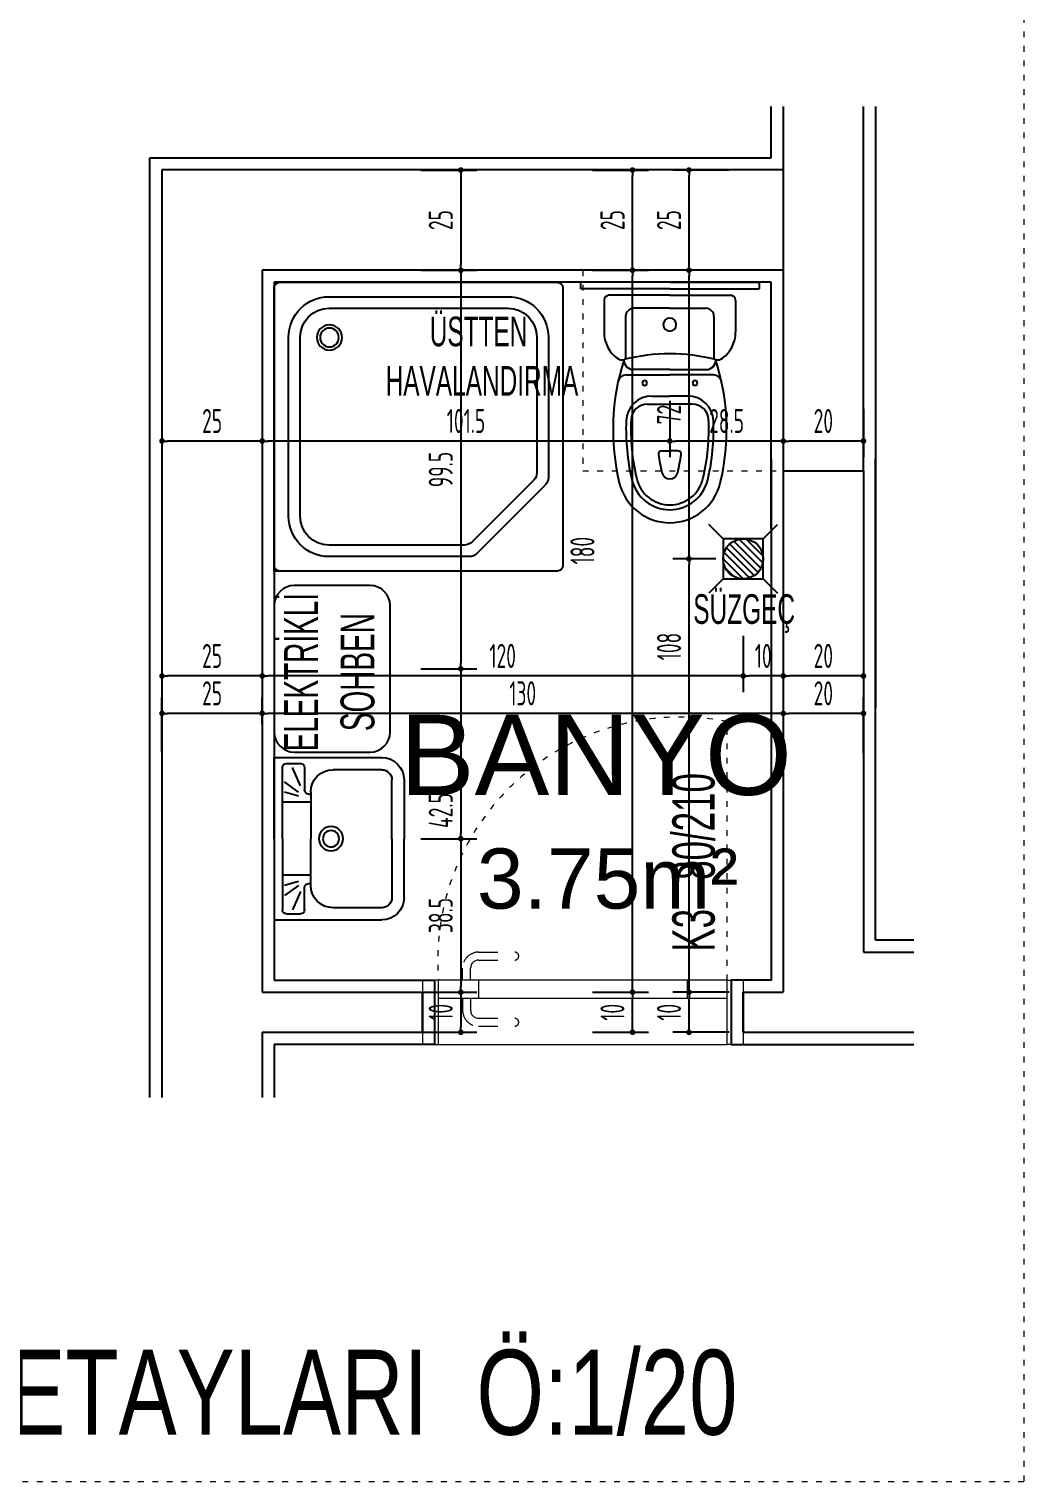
# Model space of a CAD drawing. Extents: x 41749 to 92598, y -24291 to 29432.
# Drawn here: x 89964 to 90584, y -23724 to -22819 of the extents above; entities that cross this region are included whole.
import ezdxf

# ---------------------------------------------------------------- set-up
doc = ezdxf.new("R2010")
doc.units = 0
doc.header["$MEASUREMENT"] = 0
doc.header["$PDMODE"] = 3
doc.linetypes.add('ACAD_ISO03W100', pattern=[30, 12, -18])
doc.layers.get('0').update_dxf_attribs({"linetype": 'CONTINUOUS'})
doc.layers.get('Defpoints').update_dxf_attribs({"linetype": 'CONTINUOUS'})
for name, color, linetype in [('DUVAR', 6, 'CONTINUOUS'), ('İÇ ÖLÇÜ', 95, 'CONTINUOUS'), ('KOLON', 5, 'CONTINUOUS'), ('MAHAL', 21, 'CONTINUOUS'), ('pafta ismi', 4, 'CONTINUOUS'), ('SıVA', 7, 'CONTINUOUS'), ('TEFRIS', 12, 'CONTINUOUS'), ('tefriş', 12, 'CONTINUOUS'), ('YAZI', 7, 'CONTINUOUS')]:
    doc.layers.add(name, color=color, linetype=linetype)
for name, color, linetype, lineweight in [('KAPI-ACILIM1', 13, 'ACAD_ISO03W100', 20), ('KAPI-ACILIM11', 13, 'ACAD_ISO03W100', 20), ('KAPI-GOR', 153, 'CONTINUOUS', 15), ('KAPI-KASA', 34, 'CONTINUOUS', 20)]:
    doc.layers.add(name, color=color, linetype=linetype, lineweight=lineweight)
doc.styles.add('2', font='swisscl.ttf', dxfattribs={"height": 13})
doc.styles.add('mahal', font='arial.ttf', dxfattribs={"height": 70})
doc.styles.add('OLCU', font='isocpeur.ttf', dxfattribs={"width": 0.59})
doc.dimstyles.new('OLCU3', dxfattribs={"dimscale": 0.5, "dimtxt": 30, "dimasz": 7, "dimexe": 20, "dimexo": 0, "dimgap": 10, "dimtad": 1, "dimdec": 4, "dimrnd": 0.5, "dimdsep": 46, "dimtxsty": 'OLCU', "dimblk1": 'DOT', "dimblk2": 'DOT', "dimsah": 1, "dimcen": 0.09, "dimclrt": 4, "dimadec": 0, "dimazin": 0, "dimtfac": 1, "dimtdec": 4, "dimtix": 1, "dimtmove": 2, "dimatfit": 3, "dimfxl": 0, "dimtolj": 1, "dimtzin": 0, "dimarcsym": 0})

# ---------------------------------------------------------------- blocks, each defined once
blk = doc.blocks.new('DOT')
at = {"color": 0, "linetype": 'ByBlock'}
blk.add_line((-0.5, 0), (-1, 0), dxfattribs=at)
at = {"color": 0, "linetype": 'ByBlock', "const_width": 0.5}
blk.add_lwpolyline([(-0.25, 0, 1), (0.25, 0, 1)], format="xyb", close=True, dxfattribs=at)
blk = doc.blocks.new('*D2689')
at = {"layer": 'Defpoints', "color": 0, "transparency": 16777216}
for p in [(90434.29, -23222.58), (90434.29, -23245.4), (90484.29, -23299.22)]:
    blk.add_point(p, dxfattribs=at)
at = {"layer": 'İÇ ÖLÇÜ', "color": 0, "lineweight": -2, "transparency": 16777216}
for p, q in [((90434.29, -23222.58), (90434.29, -23255.4)), ((90484.29, -23270.4), (90484.29, -23235.4)), ((90480.79, -23245.4), (90437.79, -23245.4))]:
    blk.add_line(p, q, dxfattribs=at)
at = {"layer": 'İÇ ÖLÇÜ', "color": 0, "lineweight": -2, "transparency": 16777216, "xscale": 3.5, "yscale": 3.5, "zscale": 3.5, "rotation": 180}
blk.add_blockref('DOT', (90434.29, -23245.4), dxfattribs=at)
at = {"layer": 'İÇ ÖLÇÜ', "color": 0, "lineweight": -2, "transparency": 16777216, "xscale": 3.5, "yscale": 3.5, "zscale": 3.5}
blk.add_blockref('DOT', (90484.29, -23245.4), dxfattribs=at)
at = {"layer": 'İÇ ÖLÇÜ', "color": 4, "transparency": 16777216, "insert": (90459.29, -23232.9), "char_height": 15, "attachment_point": 5, "style": 'OLCU'}
blk.add_mtext('\\A1;20', dxfattribs=at)
blk = doc.blocks.new('*D2690')
at = {"layer": 'Defpoints', "color": 0, "transparency": 16777216}
for p in [(90434.29, -23222.58), (90109.29, -23245.4), (90109.29, -23251.71)]:
    blk.add_point(p, dxfattribs=at)
at = {"layer": 'İÇ ÖLÇÜ', "color": 0, "lineweight": -2, "transparency": 16777216}
for p, q in [((90434.29, -23222.58), (90434.29, -23255.4)), ((90109.29, -23251.71), (90109.29, -23235.4)), ((90430.79, -23245.4), (90112.79, -23245.4))]:
    blk.add_line(p, q, dxfattribs=at)
at = {"layer": 'İÇ ÖLÇÜ', "color": 0, "lineweight": -2, "transparency": 16777216, "xscale": 3.5, "yscale": 3.5, "zscale": 3.5, "rotation": 180}
blk.add_blockref('DOT', (90109.29, -23245.4), dxfattribs=at)
at = {"layer": 'İÇ ÖLÇÜ', "color": 0, "lineweight": -2, "transparency": 16777216, "xscale": 3.5, "yscale": 3.5, "zscale": 3.5}
blk.add_blockref('DOT', (90434.29, -23245.4), dxfattribs=at)
at = {"layer": 'İÇ ÖLÇÜ', "color": 4, "transparency": 16777216, "insert": (90271.79, -23232.9), "char_height": 15, "attachment_point": 5, "style": 'OLCU'}
blk.add_mtext('\\A1;130', dxfattribs=at)
blk = doc.blocks.new('*D2691')
at = {"layer": 'Defpoints', "color": 0, "transparency": 16777216}
for p in [(90046.79, -23245.4), (90109.29, -23251.71), (90046.79, -23269.2)]:
    blk.add_point(p, dxfattribs=at)
at = {"layer": 'İÇ ÖLÇÜ', "color": 0, "lineweight": -2, "transparency": 16777216}
for p, q in [((90046.79, -23269.2), (90046.79, -23235.4)), ((90109.29, -23251.71), (90109.29, -23235.4)), ((90105.79, -23245.4), (90050.29, -23245.4))]:
    blk.add_line(p, q, dxfattribs=at)
at = {"layer": 'İÇ ÖLÇÜ', "color": 0, "lineweight": -2, "transparency": 16777216, "xscale": 3.5, "yscale": 3.5, "zscale": 3.5, "rotation": 180}
blk.add_blockref('DOT', (90046.79, -23245.4), dxfattribs=at)
at = {"layer": 'İÇ ÖLÇÜ', "color": 0, "lineweight": -2, "transparency": 16777216, "xscale": 3.5, "yscale": 3.5, "zscale": 3.5}
blk.add_blockref('DOT', (90109.29, -23245.4), dxfattribs=at)
at = {"layer": 'İÇ ÖLÇÜ', "color": 4, "transparency": 16777216, "insert": (90078.04, -23232.9), "char_height": 15, "attachment_point": 5, "style": 'OLCU'}
blk.add_mtext('\\A1;25', dxfattribs=at)
blk = doc.blocks.new('*D2692')
at = {"layer": 'Defpoints', "color": 0, "transparency": 16777216}
for p in [(90159.29, -23419.2), (90340.27, -23419.2), (90159.29, -23444.2)]:
    blk.add_point(p, dxfattribs=at)
at = {"layer": 'İÇ ÖLÇÜ', "color": 0, "lineweight": -2, "transparency": 16777216}
for p, q in [((90315.27, -23419.2), (90350.27, -23419.2)), ((90340.27, -23440.7), (90340.27, -23422.7)), ((90315.27, -23444.2), (90350.27, -23444.2))]:
    blk.add_line(p, q, dxfattribs=at)
at = {"layer": 'İÇ ÖLÇÜ', "color": 0, "lineweight": -2, "transparency": 16777216, "xscale": 3.5, "yscale": 3.5, "zscale": 3.5}
for p, rotation in [((90340.27, -23419.2), 90), ((90340.27, -23444.2), 270)]:
    blk.add_blockref('DOT', p, dxfattribs=dict(at, rotation=rotation))
at = {"layer": 'İÇ ÖLÇÜ', "color": 4, "transparency": 16777216, "insert": (90327.77, -23431.7), "char_height": 15, "attachment_point": 5, "rotation": 90, "style": 'OLCU'}
blk.add_mtext('\\A1;10', dxfattribs=at)
blk = doc.blocks.new('*D2693')
at = {"layer": 'Defpoints', "color": 0, "transparency": 16777216}
for p in [(90271.79, -22969.2), (90340.27, -22969.2), (90159.29, -23419.2)]:
    blk.add_point(p, dxfattribs=at)
at = {"layer": 'İÇ ÖLÇÜ', "color": 0, "lineweight": -2, "transparency": 16777216}
for p, q in [((90315.27, -22969.2), (90350.27, -22969.2)), ((90340.27, -23415.7), (90340.27, -22972.7)), ((90315.27, -23419.2), (90350.27, -23419.2))]:
    blk.add_line(p, q, dxfattribs=at)
at = {"layer": 'İÇ ÖLÇÜ', "color": 0, "lineweight": -2, "transparency": 16777216, "xscale": 3.5, "yscale": 3.5, "zscale": 3.5}
for p, rotation in [((90340.27, -22969.2), 90), ((90340.27, -23419.2), 270)]:
    blk.add_blockref('DOT', p, dxfattribs=dict(at, rotation=rotation))
at = {"layer": 'İÇ ÖLÇÜ', "color": 4, "transparency": 16777216, "insert": (90309.02, -23143.94), "char_height": 15, "attachment_point": 5, "rotation": 90, "style": 'OLCU'}
blk.add_mtext('\\A1;180', dxfattribs=at)
blk = doc.blocks.new('*D2694')
at = {"layer": 'Defpoints', "color": 0, "transparency": 16777216}
for p in [(90271.79, -22906.7), (90340.27, -22906.7), (90271.79, -22969.2)]:
    blk.add_point(p, dxfattribs=at)
at = {"layer": 'İÇ ÖLÇÜ', "color": 0, "lineweight": -2, "transparency": 16777216}
for p, q in [((90315.27, -22906.7), (90350.27, -22906.7)), ((90340.27, -22965.7), (90340.27, -22910.2)), ((90315.27, -22969.2), (90350.27, -22969.2))]:
    blk.add_line(p, q, dxfattribs=at)
at = {"layer": 'İÇ ÖLÇÜ', "color": 0, "lineweight": -2, "transparency": 16777216, "xscale": 3.5, "yscale": 3.5, "zscale": 3.5}
for p, rotation in [((90340.27, -22906.7), 90), ((90340.27, -22969.2), 270)]:
    blk.add_blockref('DOT', p, dxfattribs=dict(at, rotation=rotation))
at = {"layer": 'İÇ ÖLÇÜ', "color": 4, "transparency": 16777216, "insert": (90327.77, -22937.95), "char_height": 15, "attachment_point": 5, "rotation": 90, "style": 'OLCU'}
blk.add_mtext('\\A1;25', dxfattribs=at)
blk = doc.blocks.new('klz1')
at = {"layer": 'tefriş', "linetype": 'Continuous'}
for p, q in [((137402.96, 93241.87), (137375.4, 93241.87)), ((137375.4, 93241.87), (137375.4, 93239.87)), ((137402.96, 93241.87), (137430.52, 93241.87)), ((137430.52, 93241.87), (137430.52, 93239.87)), ((137402.96, 93239.87), (137375.4, 93239.87)), ((137382.71, 93236.37), (137382.71, 93226.52)), ((137402.96, 93237.87), (137384.21, 93237.87)), ((137402.96, 93239.87), (137430.52, 93239.87)), ((137402.96, 93237.87), (137421.71, 93237.87)), ((137423.21, 93236.37), (137423.21, 93226.52)), ((137389.36, 93231.37), (137389.36, 93218.21)), ((137402.96, 93233.87), (137391.86, 93233.87)), ((137402.96, 93233.87), (137414.06, 93233.87)), ((137416.56, 93231.37), (137416.56, 93218.21)), ((137402.96, 93214.99), (137391.79, 93214.99)), ((137402.96, 93214.99), (137414.13, 93214.99)), ((137389.5, 93213.37), (137402.96, 93213.37)), ((137416.41, 93213.37), (137402.96, 93213.37)), ((137397.51, 93206.87), (137402.96, 93206.87)), ((137408.41, 93206.87), (137402.96, 93206.87)), ((137396.03, 93204.37), (137402.96, 93204.37)), ((137409.89, 93204.37), (137402.96, 93204.37)), ((137400.47, 93190.01), (137402.96, 93190.01)), ((137405.45, 93190.01), (137402.96, 93190.01))]:
    blk.add_line(p, q, dxfattribs=at)
for centre, radius, start, end in [((137384.21, 93236.37), 1.5, 90, 180), ((137421.71, 93236.37), 1.5, 0, 90), ((137391.86, 93231.37), 2.5, 90, 180), ((137414.06, 93231.37), 2.5, 0, 90), ((137402.96, 93228.87), 2, 90, 270), ((137402.96, 93228.87), 2, 270, 90), ((137392.71, 93226.52), 10, 180, 233.367), ((137413.21, 93226.52), 10, 306.633, 0), ((137455.46, 93196.51), 70, 162.0548, 193.5362), ((137388.23, 93220.5), 2.5, 233.367, 284.5064), ((137391.79, 93217.99), 3, 178.6368, 270), ((137402.96, 93163.59), 56.29, 90, 104.5064), ((137402.96, 93163.59), 56.29, 75.4936, 90), ((137414.13, 93217.99), 3, 270, 1.3632), ((137350.46, 93196.51), 70, 346.4638, 17.9452), ((137417.68, 93220.5), 2.5, 255.4936, 306.633), ((137389.5, 93210.87), 2.5, 90, 167.7163), ((137395.21, 93210.87), 0.75, 0, 180), ((137395.21, 93210.87), 0.75, 180, 0), ((137410.71, 93210.87), 0.75, 0, 180), ((137410.71, 93210.87), 0.75, 180, 0), ((137416.41, 93210.87), 2.5, 12.2837, 90), ((137397.51, 93198.87), 8, 90, 177.6672), ((137408.41, 93198.87), 8, 2.3328, 90), ((137396.03, 93199.37), 5, 90, 177.2441), ((137409.89, 93199.37), 5, 2.7559, 90), ((137455.46, 93196.51), 66, 177.6672, 193.5362), ((137455.46, 93196.51), 64.5, 177.2441, 193.5362), ((137350.46, 93196.51), 64.5, 346.4638, 2.7559), ((137350.46, 93196.51), 66, 346.4638, 2.3328), ((137400.47, 93189.01), 1, 90, 187.7658), ((137455.46, 93196.51), 56.5, 187.7658, 193.5362), ((137350.46, 93196.51), 56.5, 346.4638, 352.2342), ((137405.45, 93189.01), 1, 352.2342, 90), ((137402.96, 93183.87), 2.5, 193.5362, 270), ((137402.96, 93183.87), 2.5, 270, 346.4638), ((137402.96, 93183.87), 16, 193.5362, 270), ((137402.96, 93183.87), 12, 193.5362, 270), ((137402.96, 93183.87), 10.5, 193.5362, 270), ((137402.96, 93183.87), 10.5, 270, 346.4638), ((137402.96, 93183.87), 12, 270, 346.4638), ((137402.96, 93183.87), 16, 270, 346.4638)]:
    blk.add_arc(centre, radius, start, end, dxfattribs=at)
blk = doc.blocks.new('d3')
at = {"layer": 'tefriş', "linetype": 'Continuous'}
for p, q in [((142185.37, 92449.76), (142106.87, 92449.76)), ((142106.87, 92449.76), (142106.87, 92371.26)), ((142160.92, 92445.76), (142122.07, 92445.76)), ((142186.87, 92371.26), (142186.87, 92448.26)), ((142159.59, 92442.56), (142122.07, 92442.56)), ((142161.71, 92441.68), (142178.79, 92424.61)), ((142163.04, 92444.88), (142181.99, 92425.93)), ((142110.87, 92434.56), (142110.87, 92384.96)), ((142114.07, 92434.56), (142114.07, 92384.96)), ((142179.67, 92384.96), (142179.67, 92422.48)), ((142182.87, 92384.96), (142182.87, 92423.81)), ((142122.07, 92376.96), (142171.67, 92376.96)), ((142122.07, 92373.76), (142171.67, 92373.76)), ((142108.37, 92369.76), (142185.37, 92369.76))]:
    blk.add_line(p, q, dxfattribs=at)
for radius in [3.5, 2.6]:
    blk.add_circle((142122.17, 92385.06), radius, dxfattribs=at)
for centre, radius, start, end in [((142108.37, 92448.26), 1.5, 90, 180), ((142185.37, 92448.26), 1.5, 0, 90), ((142122.07, 92434.56), 11.2, 90, 180), ((142160.92, 92442.76), 3, 45, 90), ((142122.07, 92434.56), 8, 90, 180), ((142159.59, 92439.56), 3, 45, 90), ((142179.87, 92423.81), 3, 0, 45), ((142176.67, 92422.48), 3, 0, 45), ((142122.07, 92384.96), 11.2, 180, 270), ((142122.07, 92384.96), 8, 180, 270), ((142171.67, 92384.96), 8, 270, 0), ((142171.67, 92384.96), 11.2, 270, 0), ((142108.37, 92371.26), 1.5, 180, 270), ((142185.37, 92371.26), 1.5, 270, 0)]:
    blk.add_arc(centre, radius, start, end, dxfattribs=at)
blk = doc.blocks.new('lav1')
at = {"layer": 'tefriş', "linetype": 'Continuous'}
for p, q in [((135822.88, 93902.3), (135822.88, 93869.18)), ((135847.88, 93902.3), (135822.88, 93902.3)), ((135847.88, 93902.3), (135872.88, 93902.3)), ((135872.88, 93902.3), (135872.88, 93869.18)), ((135824.76, 93898.55), (135824.76, 93894.18)), ((135847.88, 93899.8), (135826.01, 93899.8)), ((135833.51, 93894.8), (135830.38, 93899.18)), ((135834.76, 93894.8), (135833.51, 93899.18)), ((135836.63, 93891.05), (135836.63, 93899.8)), ((135847.88, 93899.8), (135869.76, 93899.8)), ((135859.13, 93891.05), (135859.13, 93899.8)), ((135861.01, 93894.8), (135862.26, 93899.18)), ((135862.26, 93894.8), (135865.38, 93899.18)), ((135871.01, 93898.55), (135871.01, 93894.18)), ((135831.63, 93894.18), (135826.01, 93896.68)), ((135864.13, 93894.18), (135869.76, 93896.68)), ((135826.01, 93892.93), (135832.88, 93892.93)), ((135833.51, 93891.05), (135847.88, 93891.05)), ((135834.13, 93891.68), (135834.13, 93891.05)), ((135862.26, 93891.05), (135847.88, 93891.05)), ((135861.63, 93891.68), (135861.63, 93891.05)), ((135869.76, 93892.93), (135862.88, 93892.93)), ((135826.63, 93869.18), (135826.63, 93884.18)), ((135869.13, 93869.18), (135869.13, 93884.18)), ((135847.88, 93866.05), (135829.76, 93866.05)), ((135829.76, 93862.3), (135847.88, 93862.3)), ((135847.88, 93866.05), (135866.01, 93866.05)), ((135866.01, 93862.3), (135847.88, 93862.3))]:
    blk.add_line(p, q, dxfattribs=at)
for radius in [3.75, 2.5]:
    blk.add_circle((135847.88, 93884.8), radius, dxfattribs=at)
for centre, radius, start, end in [((135826.01, 93898.55), 1.25, 90, 180), ((135869.76, 93898.55), 1.25, 0, 90), ((135826.01, 93894.18), 1.25, 180, 270), ((135869.76, 93894.18), 1.25, 270, 0), ((135833.51, 93884.18), 6.88, 90, 180), ((135832.88, 93891.68), 1.25, 0, 90), ((135862.88, 93891.68), 1.25, 90, 180), ((135862.26, 93884.18), 6.88, 0, 90), ((135829.76, 93869.18), 6.88, 180, 270), ((135829.76, 93869.18), 3.12, 180, 270), ((135866.01, 93869.18), 6.88, 270, 0), ((135866.01, 93869.18), 3.12, 270, 0)]:
    blk.add_arc(centre, radius, start, end, dxfattribs=at)
blk = doc.blocks.new('*D2727')
at = {"layer": 'Defpoints', "color": 0, "transparency": 16777216}
for p in [(90434.29, -23055.64), (90484.29, -23055.64), (90434.29, -23075.64)]:
    blk.add_point(p, dxfattribs=at)
at = {"layer": 'İÇ ÖLÇÜ', "color": 0, "lineweight": -2, "transparency": 16777216}
for p, q in [((90434.29, -23055.64), (90434.29, -23085.64)), ((90484.29, -23055.64), (90484.29, -23085.64)), ((90480.79, -23075.64), (90437.79, -23075.64))]:
    blk.add_line(p, q, dxfattribs=at)
at = {"layer": 'İÇ ÖLÇÜ', "color": 0, "lineweight": -2, "transparency": 16777216, "xscale": 3.5, "yscale": 3.5, "zscale": 3.5, "rotation": 180}
blk.add_blockref('DOT', (90434.29, -23075.64), dxfattribs=at)
at = {"layer": 'İÇ ÖLÇÜ', "color": 0, "lineweight": -2, "transparency": 16777216, "xscale": 3.5, "yscale": 3.5, "zscale": 3.5}
blk.add_blockref('DOT', (90484.29, -23075.64), dxfattribs=at)
at = {"layer": 'İÇ ÖLÇÜ', "color": 4, "transparency": 16777216, "insert": (90459.29, -23063.14), "char_height": 15, "attachment_point": 5, "style": 'OLCU'}
blk.add_mtext('\\A1;20', dxfattribs=at)
blk = doc.blocks.new('*D2728')
at = {"layer": 'Defpoints', "color": 0, "transparency": 16777216}
for p in [(90363.52, -23003.02), (90434.29, -23055.64), (90363.52, -23075.64)]:
    blk.add_point(p, dxfattribs=at)
at = {"layer": 'İÇ ÖLÇÜ', "color": 0, "lineweight": -2, "transparency": 16777216}
for p, q in [((90363.52, -23050.64), (90363.52, -23085.64)), ((90434.29, -23055.64), (90434.29, -23085.64)), ((90430.79, -23075.64), (90367.02, -23075.64))]:
    blk.add_line(p, q, dxfattribs=at)
at = {"layer": 'İÇ ÖLÇÜ', "color": 0, "lineweight": -2, "transparency": 16777216, "xscale": 3.5, "yscale": 3.5, "zscale": 3.5, "rotation": 180}
blk.add_blockref('DOT', (90363.52, -23075.64), dxfattribs=at)
at = {"layer": 'İÇ ÖLÇÜ', "color": 0, "lineweight": -2, "transparency": 16777216, "xscale": 3.5, "yscale": 3.5, "zscale": 3.5}
blk.add_blockref('DOT', (90434.29, -23075.64), dxfattribs=at)
at = {"layer": 'İÇ ÖLÇÜ', "color": 4, "transparency": 16777216, "insert": (90398.9, -23063.14), "char_height": 15, "attachment_point": 5, "style": 'OLCU'}
blk.add_mtext('\\A1;28.5', dxfattribs=at)
blk = doc.blocks.new('*D2729')
at = {"layer": 'Defpoints', "color": 0, "transparency": 16777216}
for p in [(90363.52, -23003.02), (90109.29, -23020.92), (90109.29, -23075.64)]:
    blk.add_point(p, dxfattribs=at)
at = {"layer": 'İÇ ÖLÇÜ', "color": 0, "lineweight": -2, "transparency": 16777216}
for p, q in [((90109.29, -23050.64), (90109.29, -23085.64)), ((90363.52, -23050.64), (90363.52, -23085.64)), ((90360.02, -23075.64), (90112.79, -23075.64))]:
    blk.add_line(p, q, dxfattribs=at)
at = {"layer": 'İÇ ÖLÇÜ', "color": 0, "lineweight": -2, "transparency": 16777216, "xscale": 3.5, "yscale": 3.5, "zscale": 3.5, "rotation": 180}
blk.add_blockref('DOT', (90109.29, -23075.64), dxfattribs=at)
at = {"layer": 'İÇ ÖLÇÜ', "color": 0, "lineweight": -2, "transparency": 16777216, "xscale": 3.5, "yscale": 3.5, "zscale": 3.5}
blk.add_blockref('DOT', (90363.52, -23075.64), dxfattribs=at)
at = {"layer": 'İÇ ÖLÇÜ', "color": 4, "transparency": 16777216, "insert": (90236.4, -23063.14), "char_height": 15, "attachment_point": 5, "style": 'OLCU'}
blk.add_mtext('\\A1;101.5', dxfattribs=at)
blk = doc.blocks.new('*D2730')
at = {"layer": 'Defpoints', "color": 0, "transparency": 16777216}
for p in [(90109.29, -23020.92), (90046.79, -23031.07), (90046.79, -23075.64)]:
    blk.add_point(p, dxfattribs=at)
at = {"layer": 'İÇ ÖLÇÜ', "color": 0, "lineweight": -2, "transparency": 16777216}
for p, q in [((90046.79, -23050.64), (90046.79, -23085.64)), ((90109.29, -23050.64), (90109.29, -23085.64)), ((90105.79, -23075.64), (90050.29, -23075.64))]:
    blk.add_line(p, q, dxfattribs=at)
at = {"layer": 'İÇ ÖLÇÜ', "color": 0, "lineweight": -2, "transparency": 16777216, "xscale": 3.5, "yscale": 3.5, "zscale": 3.5, "rotation": 180}
blk.add_blockref('DOT', (90046.79, -23075.64), dxfattribs=at)
at = {"layer": 'İÇ ÖLÇÜ', "color": 0, "lineweight": -2, "transparency": 16777216, "xscale": 3.5, "yscale": 3.5, "zscale": 3.5}
blk.add_blockref('DOT', (90109.29, -23075.64), dxfattribs=at)
at = {"layer": 'İÇ ÖLÇÜ', "color": 4, "transparency": 16777216, "insert": (90078.04, -23063.14), "char_height": 15, "attachment_point": 5, "style": 'OLCU'}
blk.add_mtext('\\A1;25', dxfattribs=at)
blk = doc.blocks.new('*D2731')
at = {"layer": 'Defpoints', "color": 0, "transparency": 16777216}
for p in [(90375.49, -23419.2), (90428.64, -23419.2), (90428.64, -23444.2)]:
    blk.add_point(p, dxfattribs=at)
at = {"layer": 'İÇ ÖLÇÜ', "color": 0, "lineweight": -2, "transparency": 16777216}
for p, q in [((90400.49, -23419.2), (90365.49, -23419.2)), ((90375.49, -23440.7), (90375.49, -23422.7)), ((90400.49, -23444.2), (90365.49, -23444.2))]:
    blk.add_line(p, q, dxfattribs=at)
at = {"layer": 'İÇ ÖLÇÜ', "color": 0, "lineweight": -2, "transparency": 16777216, "xscale": 3.5, "yscale": 3.5, "zscale": 3.5}
for p, rotation in [((90375.49, -23419.2), 90), ((90375.49, -23444.2), 270)]:
    blk.add_blockref('DOT', p, dxfattribs=dict(at, rotation=rotation))
at = {"layer": 'İÇ ÖLÇÜ', "color": 4, "transparency": 16777216, "insert": (90362.99, -23431.7), "char_height": 15, "attachment_point": 5, "rotation": 90, "style": 'OLCU'}
blk.add_mtext('\\A1;10', dxfattribs=at)
blk = doc.blocks.new('*D2732')
at = {"layer": 'Defpoints', "color": 0, "transparency": 16777216}
for p in [(90375.49, -23149.07), (90392.32, -23149.07), (90428.64, -23419.2)]:
    blk.add_point(p, dxfattribs=at)
at = {"layer": 'İÇ ÖLÇÜ', "color": 0, "lineweight": -2, "transparency": 16777216}
for p, q in [((90392.32, -23149.07), (90365.49, -23149.07)), ((90375.49, -23415.7), (90375.49, -23152.57)), ((90400.49, -23419.2), (90365.49, -23419.2))]:
    blk.add_line(p, q, dxfattribs=at)
at = {"layer": 'İÇ ÖLÇÜ', "color": 0, "lineweight": -2, "transparency": 16777216, "xscale": 3.5, "yscale": 3.5, "zscale": 3.5}
for p, rotation in [((90375.49, -23149.07), 90), ((90375.49, -23419.2), 270)]:
    blk.add_blockref('DOT', p, dxfattribs=dict(at, rotation=rotation))
at = {"layer": 'İÇ ÖLÇÜ', "color": 4, "transparency": 16777216, "insert": (90362.99, -23203.71), "char_height": 15, "attachment_point": 5, "rotation": 90, "style": 'OLCU'}
blk.add_mtext('\\A1;108', dxfattribs=at)
blk = doc.blocks.new('*D2733')
at = {"layer": 'Defpoints', "color": 0, "transparency": 16777216}
for p in [(90375.49, -22969.2), (90416.21, -22969.2), (90392.32, -23149.07)]:
    blk.add_point(p, dxfattribs=at)
at = {"layer": 'İÇ ÖLÇÜ', "color": 0, "lineweight": -2, "transparency": 16777216}
for p, q in [((90400.49, -22969.2), (90365.49, -22969.2)), ((90375.49, -23145.57), (90375.49, -22972.7)), ((90392.32, -23149.07), (90365.49, -23149.07))]:
    blk.add_line(p, q, dxfattribs=at)
at = {"layer": 'İÇ ÖLÇÜ', "color": 0, "lineweight": -2, "transparency": 16777216, "xscale": 3.5, "yscale": 3.5, "zscale": 3.5}
for p, rotation in [((90375.49, -22969.2), 90), ((90375.49, -23149.07), 270)]:
    blk.add_blockref('DOT', p, dxfattribs=dict(at, rotation=rotation))
at = {"layer": 'İÇ ÖLÇÜ', "color": 4, "transparency": 16777216, "insert": (90362.99, -23059.14), "char_height": 15, "attachment_point": 5, "rotation": 90, "style": 'OLCU'}
blk.add_mtext('\\A1;72', dxfattribs=at)
blk = doc.blocks.new('*D2734')
at = {"layer": 'Defpoints', "color": 0, "transparency": 16777216}
for p in [(90375.49, -22906.7), (90416.21, -22906.7), (90416.21, -22969.2)]:
    blk.add_point(p, dxfattribs=at)
at = {"layer": 'İÇ ÖLÇÜ', "color": 0, "lineweight": -2, "transparency": 16777216}
for p, q in [((90400.49, -22906.7), (90365.49, -22906.7)), ((90375.49, -22965.7), (90375.49, -22910.2)), ((90400.49, -22969.2), (90365.49, -22969.2))]:
    blk.add_line(p, q, dxfattribs=at)
at = {"layer": 'İÇ ÖLÇÜ', "color": 0, "lineweight": -2, "transparency": 16777216, "xscale": 3.5, "yscale": 3.5, "zscale": 3.5}
for p, rotation in [((90375.49, -22906.7), 90), ((90375.49, -22969.2), 270)]:
    blk.add_blockref('DOT', p, dxfattribs=dict(at, rotation=rotation))
at = {"layer": 'İÇ ÖLÇÜ', "color": 4, "transparency": 16777216, "insert": (90362.99, -22937.95), "char_height": 15, "attachment_point": 5, "rotation": 90, "style": 'OLCU'}
blk.add_mtext('\\A1;25', dxfattribs=at)
blk = doc.blocks.new('*D2735')
at = {"layer": 'Defpoints', "color": 0, "transparency": 16777216}
for p in [(90434.29, -23157.59), (90484.29, -23157.59), (90434.29, -23222.08)]:
    blk.add_point(p, dxfattribs=at)
at = {"layer": 'İÇ ÖLÇÜ', "color": 0, "lineweight": -2, "transparency": 16777216}
for p, q in [((90434.29, -23197.08), (90434.29, -23232.08)), ((90484.29, -23197.08), (90484.29, -23232.08)), ((90480.79, -23222.08), (90437.79, -23222.08))]:
    blk.add_line(p, q, dxfattribs=at)
at = {"layer": 'İÇ ÖLÇÜ', "color": 0, "lineweight": -2, "transparency": 16777216, "xscale": 3.5, "yscale": 3.5, "zscale": 3.5, "rotation": 180}
blk.add_blockref('DOT', (90434.29, -23222.08), dxfattribs=at)
at = {"layer": 'İÇ ÖLÇÜ', "color": 0, "lineweight": -2, "transparency": 16777216, "xscale": 3.5, "yscale": 3.5, "zscale": 3.5}
blk.add_blockref('DOT', (90484.29, -23222.08), dxfattribs=at)
at = {"layer": 'İÇ ÖLÇÜ', "color": 4, "transparency": 16777216, "insert": (90459.29, -23209.58), "char_height": 15, "attachment_point": 5, "style": 'OLCU'}
blk.add_mtext('\\A1;20', dxfattribs=at)
blk = doc.blocks.new('*D2736')
at = {"layer": 'Defpoints', "color": 0, "transparency": 16777216}
for p in [(90409.29, -23149.07), (90434.29, -23157.59), (90409.29, -23222.08)]:
    blk.add_point(p, dxfattribs=at)
at = {"layer": 'İÇ ÖLÇÜ', "color": 0, "lineweight": -2, "transparency": 16777216}
for p, q in [((90409.29, -23197.08), (90409.29, -23232.08)), ((90434.29, -23197.08), (90434.29, -23232.08)), ((90430.79, -23222.08), (90412.79, -23222.08))]:
    blk.add_line(p, q, dxfattribs=at)
at = {"layer": 'İÇ ÖLÇÜ', "color": 0, "lineweight": -2, "transparency": 16777216, "xscale": 3.5, "yscale": 3.5, "zscale": 3.5, "rotation": 180}
blk.add_blockref('DOT', (90409.29, -23222.08), dxfattribs=at)
at = {"layer": 'İÇ ÖLÇÜ', "color": 0, "lineweight": -2, "transparency": 16777216, "xscale": 3.5, "yscale": 3.5, "zscale": 3.5}
blk.add_blockref('DOT', (90434.29, -23222.08), dxfattribs=at)
at = {"layer": 'İÇ ÖLÇÜ', "color": 4, "transparency": 16777216, "insert": (90421.79, -23209.58), "char_height": 15, "attachment_point": 5, "style": 'OLCU'}
blk.add_mtext('\\A1;10', dxfattribs=at)
blk = doc.blocks.new('*D2737')
at = {"layer": 'Defpoints', "color": 0, "transparency": 16777216}
for p in [(90409.29, -23149.07), (90109.29, -23168.6), (90109.29, -23222.08)]:
    blk.add_point(p, dxfattribs=at)
at = {"layer": 'İÇ ÖLÇÜ', "color": 0, "lineweight": -2, "transparency": 16777216}
for p, q in [((90109.29, -23197.08), (90109.29, -23232.08)), ((90409.29, -23197.08), (90409.29, -23232.08)), ((90405.79, -23222.08), (90112.79, -23222.08))]:
    blk.add_line(p, q, dxfattribs=at)
at = {"layer": 'İÇ ÖLÇÜ', "color": 0, "lineweight": -2, "transparency": 16777216, "xscale": 3.5, "yscale": 3.5, "zscale": 3.5, "rotation": 180}
blk.add_blockref('DOT', (90109.29, -23222.08), dxfattribs=at)
at = {"layer": 'İÇ ÖLÇÜ', "color": 0, "lineweight": -2, "transparency": 16777216, "xscale": 3.5, "yscale": 3.5, "zscale": 3.5}
blk.add_blockref('DOT', (90409.29, -23222.08), dxfattribs=at)
at = {"layer": 'İÇ ÖLÇÜ', "color": 4, "transparency": 16777216, "insert": (90259.29, -23209.58), "char_height": 15, "attachment_point": 5, "style": 'OLCU'}
blk.add_mtext('\\A1;120', dxfattribs=at)
blk = doc.blocks.new('*D2738')
at = {"layer": 'Defpoints', "color": 0, "transparency": 16777216}
for p in [(90046.79, -23168.6), (90109.29, -23168.6), (90046.79, -23222.08)]:
    blk.add_point(p, dxfattribs=at)
at = {"layer": 'İÇ ÖLÇÜ', "color": 0, "lineweight": -2, "transparency": 16777216}
for p, q in [((90046.79, -23197.08), (90046.79, -23232.08)), ((90109.29, -23197.08), (90109.29, -23232.08)), ((90105.79, -23222.08), (90050.29, -23222.08))]:
    blk.add_line(p, q, dxfattribs=at)
at = {"layer": 'İÇ ÖLÇÜ', "color": 0, "lineweight": -2, "transparency": 16777216, "xscale": 3.5, "yscale": 3.5, "zscale": 3.5, "rotation": 180}
blk.add_blockref('DOT', (90046.79, -23222.08), dxfattribs=at)
at = {"layer": 'İÇ ÖLÇÜ', "color": 0, "lineweight": -2, "transparency": 16777216, "xscale": 3.5, "yscale": 3.5, "zscale": 3.5}
blk.add_blockref('DOT', (90109.29, -23222.08), dxfattribs=at)
at = {"layer": 'İÇ ÖLÇÜ', "color": 4, "transparency": 16777216, "insert": (90078.04, -23209.58), "char_height": 15, "attachment_point": 5, "style": 'OLCU'}
blk.add_mtext('\\A1;25', dxfattribs=at)
blk = doc.blocks.new('*D2739')
at = {"layer": 'Defpoints', "color": 0, "transparency": 16777216}
for p in [(90190.74, -22906.7), (90190.74, -22969.2), (90233.14, -22969.2)]:
    blk.add_point(p, dxfattribs=at)
at = {"layer": 'İÇ ÖLÇÜ', "color": 0, "lineweight": -2, "transparency": 16777216}
for p, q in [((90208.14, -22906.7), (90243.14, -22906.7)), ((90233.14, -22910.2), (90233.14, -22965.7)), ((90208.14, -22969.2), (90243.14, -22969.2))]:
    blk.add_line(p, q, dxfattribs=at)
at = {"layer": 'İÇ ÖLÇÜ', "color": 0, "lineweight": -2, "transparency": 16777216, "xscale": 3.5, "yscale": 3.5, "zscale": 3.5}
for p, rotation in [((90233.14, -22906.7), 90), ((90233.14, -22969.2), 270)]:
    blk.add_blockref('DOT', p, dxfattribs=dict(at, rotation=rotation))
at = {"layer": 'İÇ ÖLÇÜ', "color": 4, "transparency": 16777216, "insert": (90220.64, -22937.95), "char_height": 15, "attachment_point": 5, "rotation": 90, "style": 'OLCU'}
blk.add_mtext('\\A1;25', dxfattribs=at)
blk = doc.blocks.new('*D2740')
at = {"layer": 'Defpoints', "color": 0, "transparency": 16777216}
for p in [(90190.74, -22969.2), (90189.12, -23217.61), (90233.14, -23217.61)]:
    blk.add_point(p, dxfattribs=at)
at = {"layer": 'İÇ ÖLÇÜ', "color": 0, "lineweight": -2, "transparency": 16777216}
for p, q in [((90208.14, -22969.2), (90243.14, -22969.2)), ((90233.14, -22972.7), (90233.14, -23214.11)), ((90208.14, -23217.61), (90243.14, -23217.61))]:
    blk.add_line(p, q, dxfattribs=at)
at = {"layer": 'İÇ ÖLÇÜ', "color": 0, "lineweight": -2, "transparency": 16777216, "xscale": 3.5, "yscale": 3.5, "zscale": 3.5}
for p, rotation in [((90233.14, -22969.2), 90), ((90233.14, -23217.61), 270)]:
    blk.add_blockref('DOT', p, dxfattribs=dict(at, rotation=rotation))
at = {"layer": 'İÇ ÖLÇÜ', "color": 4, "transparency": 16777216, "insert": (90220.64, -23093.4), "char_height": 15, "attachment_point": 5, "rotation": 90, "style": 'OLCU'}
blk.add_mtext('\\A1;99.5', dxfattribs=at)
blk = doc.blocks.new('*D2741')
at = {"layer": 'Defpoints', "color": 0, "transparency": 16777216}
for p in [(90189.12, -23217.61), (90152.22, -23323.53), (90233.14, -23323.53)]:
    blk.add_point(p, dxfattribs=at)
at = {"layer": 'İÇ ÖLÇÜ', "color": 0, "lineweight": -2, "transparency": 16777216}
for p, q in [((90208.14, -23217.61), (90243.14, -23217.61)), ((90233.14, -23221.11), (90233.14, -23320.03)), ((90208.14, -23323.53), (90243.14, -23323.53))]:
    blk.add_line(p, q, dxfattribs=at)
at = {"layer": 'İÇ ÖLÇÜ', "color": 0, "lineweight": -2, "transparency": 16777216, "xscale": 3.5, "yscale": 3.5, "zscale": 3.5}
for p, rotation in [((90233.14, -23217.61), 90), ((90233.14, -23323.53), 270)]:
    blk.add_blockref('DOT', p, dxfattribs=dict(at, rotation=rotation))
at = {"layer": 'İÇ ÖLÇÜ', "color": 4, "transparency": 16777216, "insert": (90220.64, -23305.97), "char_height": 15, "attachment_point": 5, "rotation": 90, "style": 'OLCU'}
blk.add_mtext('\\A1;42.5', dxfattribs=at)
blk = doc.blocks.new('*D2742')
at = {"layer": 'Defpoints', "color": 0, "transparency": 16777216}
for p in [(90152.22, -23323.53), (90178.46, -23419.2), (90233.14, -23419.2)]:
    blk.add_point(p, dxfattribs=at)
at = {"layer": 'İÇ ÖLÇÜ', "color": 0, "lineweight": -2, "transparency": 16777216}
for p, q in [((90208.14, -23323.53), (90243.14, -23323.53)), ((90233.14, -23327.03), (90233.14, -23415.7)), ((90208.14, -23419.2), (90243.14, -23419.2))]:
    blk.add_line(p, q, dxfattribs=at)
at = {"layer": 'İÇ ÖLÇÜ', "color": 0, "lineweight": -2, "transparency": 16777216, "xscale": 3.5, "yscale": 3.5, "zscale": 3.5}
for p, rotation in [((90233.14, -23323.53), 90), ((90233.14, -23419.2), 270)]:
    blk.add_blockref('DOT', p, dxfattribs=dict(at, rotation=rotation))
at = {"layer": 'İÇ ÖLÇÜ', "color": 4, "transparency": 16777216, "insert": (90220.64, -23371.37), "char_height": 15, "attachment_point": 5, "rotation": 90, "style": 'OLCU'}
blk.add_mtext('\\A1;38.5', dxfattribs=at)
blk = doc.blocks.new('*D2743')
at = {"layer": 'Defpoints', "color": 0, "transparency": 16777216}
for p in [(90178.46, -23419.2), (90178.46, -23444.2), (90233.14, -23444.2)]:
    blk.add_point(p, dxfattribs=at)
at = {"layer": 'İÇ ÖLÇÜ', "color": 0, "lineweight": -2, "transparency": 16777216}
for p, q in [((90208.14, -23419.2), (90243.14, -23419.2)), ((90233.14, -23422.7), (90233.14, -23440.7)), ((90208.14, -23444.2), (90243.14, -23444.2))]:
    blk.add_line(p, q, dxfattribs=at)
at = {"layer": 'İÇ ÖLÇÜ', "color": 0, "lineweight": -2, "transparency": 16777216, "xscale": 3.5, "yscale": 3.5, "zscale": 3.5}
for p, rotation in [((90233.14, -23419.2), 90), ((90233.14, -23444.2), 270)]:
    blk.add_blockref('DOT', p, dxfattribs=dict(at, rotation=rotation))
at = {"layer": 'İÇ ÖLÇÜ', "color": 4, "transparency": 16777216, "insert": (90220.64, -23431.7), "char_height": 15, "attachment_point": 5, "rotation": 90, "style": 'OLCU'}
blk.add_mtext('\\A1;10', dxfattribs=at)

msp = doc.modelspace()

# ---------------------------------------------------------------- hatches: boundary and pattern name
at = {"layer": 'tefriş', "linetype": 'Continuous'}
h = msp.add_hatch(dxfattribs=at)
h.set_pattern_fill('ANSI31', color=256, scale=25, style=0)
h.set_pattern_definition([(315, (-32049.7167, -39379.4094), (-2.20970869, -2.20970869), [])])
h.paths.add_polyline_path([(90421.78668, -23149.07193, 1), (90396.78668, -23149.07193, 1)])

# ---------------------------------------------------------------- linework, layer by layer
at = {"layer": 'DUVAR'}
for p, q in [((90434.28668, -22906.69882), (90046.78668, -22906.69882)), ((90046.78668, -22906.69882), (90046.78668, -23484.88771)), ((90434.28668, -22969.19882), (90109.28668, -22969.19882)), ((90109.28668, -22969.19882), (90109.28668, -23419.19882)), ((90434.28668, -23094.19882), (90434.28668, -23419.19882)), ((90484.28668, -23094.19882), (90484.28668, -23119.19882)), ((90484.28668, -23094.19882), (90484.28668, -23394.19882)), ((90484.28668, -23394.19882), (90515.78117, -23394.19882)), ((90109.28668, -23419.19882), (90209.28746, -23419.19882)), ((90209.27895, -23444.19874), (90209.27895, -23419.19874)), ((90209.28746, -23419.19874), (90209.28746, -23444.19874)), ((90209.28746, -23419.19874), (90209.28746, -23444.19874)), ((90209.28746, -23419.19874), (90209.28746, -23444.19874)), ((90209.28746, -23444.19874), (90209.28746, -23419.19874)), ((90209.28746, -23444.19874), (90209.28746, -23419.19874)), ((90209.28746, -23419.19874), (90209.28746, -23444.19874)), ((90209.28746, -23419.19874), (90209.28746, -23444.19874)), ((90209.28746, -23444.19874), (90209.28746, -23419.19874)), ((90209.28746, -23419.19874), (90209.28746, -23444.19874)), ((90209.28746, -23444.19882), (90209.28746, -23419.19882)), ((90409.28746, -23444.19874), (90409.28746, -23419.19874)), ((90409.28746, -23419.19874), (90409.28746, -23444.19874)), ((90409.28746, -23419.19874), (90409.28746, -23444.19874)), ((90409.28746, -23419.19874), (90409.28746, -23444.19874)), ((90409.28746, -23444.19874), (90409.28746, -23419.19874)), ((90409.28746, -23419.19874), (90409.28746, -23444.19874)), ((90409.28746, -23444.19874), (90409.28746, -23419.19874)), ((90409.28746, -23419.19874), (90409.28746, -23444.19874)), ((90409.28746, -23419.19874), (90409.28746, -23444.19874)), ((90409.28746, -23419.19874), (90409.28746, -23444.19874)), ((90409.28746, -23444.19874), (90409.28746, -23419.19874)), ((90409.28746, -23444.19874), (90409.28746, -23419.19874)), ((90409.28746, -23419.19874), (90409.28746, -23444.19874)), ((90409.28746, -23419.19882), (90409.28746, -23419.19874)), ((90409.28746, -23419.19882), (90434.28746, -23419.19882)), ((90409.28746, -23444.19882), (90409.28746, -23419.19882)), ((90409.28746, -23444.19882), (90409.28746, -23419.19882)), ((90109.28668, -23444.19882), (90209.28746, -23444.19882)), ((90109.28668, -23444.19882), (90109.28668, -23484.88771)), ((90409.28746, -23444.19882), (90434.28746, -23444.19882)), ((90434.28668, -23444.19882), (90515.78117, -23444.19882))]:
    msp.add_line(p, q, dxfattribs=at)
at = {"layer": 'KAPI-ACILIM1', "ltscale": 0.3}
msp.add_line((90399.28746, -23411.69874), (90399.28746, -23250.44874), dxfattribs=at)
at = {"layer": 'KAPI-ACILIM1', "linetype": 'ACAD_ISO03W100', "ltscale": 0.3}
msp.add_lwpolyline([(89303.55225, -21704.35129), (90584.40629, -21704.35129), (90584.40629, -23724.46207), (89303.55225, -23724.46207)], close=True, dxfattribs=at)
at = {"layer": 'KAPI-ACILIM1', "ltscale": 0.3}
msp.add_lwpolyline([(90434.28667, -22969.19882), (90309.28667, -22969.19882), (90309.28667, -23094.19882), (90434.28668, -23094.19882)], close=True, dxfattribs=at)
msp.add_arc((90370.38139, -23399.27161), 151.60412, 79.00822366, 184.70186174, dxfattribs=at)
at = {"layer": 'KAPI-ACILIM11'}
for p, q in [((90244.28746, -23394.19874), (90266.78746, -23394.19874)), ((90244.28746, -23399.19874), (90266.78746, -23399.19874)), ((90234.28746, -23411.69874), (90234.28746, -23404.19874)), ((90239.28746, -23411.69874), (90239.28746, -23404.19874)), ((90234.28746, -23422.94874), (90234.28746, -23430.44874)), ((90239.28746, -23422.94874), (90239.28746, -23430.44874)), ((90244.28746, -23435.44874), (90266.78746, -23435.44874)), ((90244.28746, -23440.44874), (90266.78746, -23440.44874))]:
    msp.add_line(p, q, dxfattribs=at)
for centre, radius, start, end in [((90244.28746, -23404.19874), 10, 90, 180), ((90244.28746, -23404.19874), 5, 90, 180), ((90266.78746, -23396.69874), 2.5, 270, 90), ((90244.28746, -23430.44874), 10, 180, 270), ((90244.28746, -23430.44874), 5, 180, 270), ((90266.78746, -23437.94874), 2.5, 270, 90)]:
    msp.add_arc(centre, radius, start, end, dxfattribs=at)
at = {"layer": 'KAPI-GOR'}
msp.add_line((90219.28746, -23451.69874), (90399.28746, -23451.69874), dxfattribs=at)
at = {"layer": 'KAPI-KASA'}
for p, q in [((90399.28746, -23411.69874), (90219.28746, -23411.69874)), ((90244.28746, -23411.69874), (90244.28746, -23422.94874)), ((90374.28746, -23411.69874), (90374.28746, -23422.94874)), ((90219.28746, -23422.94874), (90399.28746, -23422.94874))]:
    msp.add_line(p, q, dxfattribs=at)
for points in [[(90219.28746, -23411.69874), (90209.28746, -23411.69874), (90209.28746, -23451.69874), (90219.28746, -23451.69874), (90219.28746, -23411.69874)], [(90399.28746, -23411.69874), (90409.28746, -23411.69874), (90409.28746, -23451.69874), (90399.28746, -23451.69874), (90399.28746, -23411.69874)]]:
    msp.add_lwpolyline(points, close=True, dxfattribs=at)
at = {"layer": 'KOLON'}
for p, q in [((90434.28668, -22867.10574), (90434.28668, -23094.19882)), ((90484.28668, -23094.19882), (90484.28668, -22867.10574)), ((90434.28668, -23094.19882), (90484.28668, -23094.19882))]:
    msp.add_line(p, q, dxfattribs=at)
at = {"layer": 'SıVA'}
for p, q in [((90426.78668, -22899.19882), (90426.78668, -22867.10574)), ((90491.78668, -22867.10574), (90491.78668, -23242.08414)), ((90039.28668, -23484.88771), (90039.28668, -22899.19882)), ((90039.28668, -22899.19882), (90426.78668, -22899.19882)), ((90426.78668, -22976.69882), (90116.78668, -22976.69882)), ((90116.78668, -22976.69882), (90116.78668, -23411.69882)), ((90426.78668, -23130.11542), (90426.78668, -22976.69882)), ((90426.78668, -23086.69882), (90426.78668, -23411.69882)), ((90491.78668, -23386.69882), (90491.78668, -23086.69882)), ((90515.78117, -23386.69882), (90491.78668, -23386.69882)), ((90116.78668, -23411.69882), (90216.7764, -23411.69873)), ((90216.7764, -23411.69873), (90216.79001, -23451.69873)), ((90409.28746, -23444.19874), (90409.28746, -23444.19882)), ((90216.79001, -23451.69873), (90116.78668, -23451.69882)), ((90116.78668, -23451.69882), (90116.78669, -23484.88771)), ((90434.28746, -23451.69882), (90515.78117, -23451.69882))]:
    msp.add_line(p, q, dxfattribs=at)
msp.add_lwpolyline([(90426.78668, -23395.38828), (90426.78668, -23411.69882), (90401.78746, -23411.69882), (90401.78746, -23451.69874), (90496.57224, -23451.69874)], dxfattribs=at)
at = {"layer": 'tefriş', "linetype": 'Continuous'}
for p, q in [((90396.78668, -23136.57193), (90387.94785, -23127.73309)), ((90421.78668, -23136.57193), (90430.62552, -23127.73309)), ((90396.78668, -23161.57193), (90387.94785, -23170.41076)), ((90421.78668, -23161.57193), (90430.62552, -23170.41076))]:
    msp.add_line(p, q, dxfattribs=at)
msp.add_lwpolyline([(90396.78668, -23161.57193), (90421.78668, -23161.57193), (90421.78668, -23136.57193), (90396.78668, -23136.57193), (90396.78668, -23161.57193)], dxfattribs=at)
at = {"layer": 'tefriş'}
msp.add_lwpolyline([(90189.12089, -23257.02349), (90189.12089, -23178.19799, 0.414213562), (90176.62089, -23165.69799), (90129.28668, -23165.69799, 0.414213562), (90116.78668, -23178.19799), (90116.78668, -23257.02349, 0.414213562), (90129.28668, -23269.52349), (90176.62089, -23269.52349, 0.414213562)], format="xyb", close=True, dxfattribs=at)
at = {"layer": 'tefriş', "linetype": 'Continuous'}
msp.add_circle((90409.28668, -23149.07193), 12.5, dxfattribs=at)

# ---------------------------------------------------------------- block references
at = {"layer": 'TEFRIS', "xscale": 2.024999999994179, "yscale": 2.024999999994179, "zscale": 2.024999999994179}
msp.add_blockref('klz1', (-187877.47052, -211791.49126), dxfattribs=at)
at = {"layer": 'tefriş', "xscale": -2.250000000058208, "yscale": 2.250000000021828, "zscale": 2.25, "rotation": 180}
msp.add_blockref('d3', (-229623.663, 184855.26494), dxfattribs=at)
at = {"layer": 'tefriş', "linetype": 'Continuous', "xscale": -2.024999999994179, "yscale": 2.024999999994179, "zscale": 2.025, "rotation": 90}
msp.add_blockref('lav1', (280268.94481, 251768.432), dxfattribs=at)

# ---------------------------------------------------------------- texts
at = {"layer": 'MAHAL', "insert": (90317.44105, -23306.92099), "char_height": 50, "width": 795.74, "attachment_point": 5, "style": 'mahal'}
msp.add_mtext('BANYO\\P{\\H0.75x; 3.75m²}', dxfattribs=at)
at = {"layer": 'pafta ismi', "style": '2'}
msp.add_text('ISLAK HACİM DETAYLARI  Ö:1/20', height=52.92, dxfattribs=at).set_placement((89552.60075, -23695.03079))
at = {"layer": 'YAZI', "char_height": 18.48, "width": 321.563088, "attachment_point": 5, "style": 'OLCU'}
for s, insert in [('{\\fArial|b0|i0|c162|p34;ÜSTTEN\\P HAVALANDIRMA}', (90244.2361, -23022.73698)), ('{\\fArial|b0|i0|c162|p34;SÜZGEÇ}', (90409.88729, -23183.21299))]:
    msp.add_mtext(s, dxfattribs=dict(at, insert=insert))
at = {"layer": 'YAZI', "attachment_point": 5, "style": 'OLCU'}
for s, insert, char_height, width, rotation in [('{\\fArial|b0|i0|c162|p34;ELEKTRİKLİ\\PSOHBEN}', (90151.2564, -23219.69015), 21.12, 307.500672, 90), ('{\\fArial|b0|i0|c162|p34;K3   80/210}', (90378.49418, -23338.25577), 26.4, 459.37584, 89.99999999)]:
    msp.add_mtext(s, dxfattribs=dict(at, insert=insert, char_height=char_height, width=width, rotation=rotation))

# ---------------------------------------------------------------- dimensions: what is measured, and where the dimension line sits
at = {"layer": 'İÇ ÖLÇÜ'}
for base, p1, p2, picture, middle in [((90233.13593, -22969.19882), (90190.74048, -22906.69882), (90190.74048, -22969.19882), '*D2739', (90220.63593, -22937.94882)), ((90340.26531, -22906.69882), (90271.78668, -22969.19882), (90271.78668, -22906.69882), '*D2694', (90327.76531, -22937.94882)), ((90375.49182, -22906.69882), (90416.2107, -22969.19882), (90416.2107, -22906.69882), '*D2734', (90362.99182, -22937.94882)), ((90233.13593, -23217.61074), (90190.74048, -22969.19882), (90189.12089, -23217.61074), '*D2740', (90220.63593, -23093.40478)), ((90375.49182, -22969.19882), (90392.3217, -23149.07193), (90416.2107, -22969.19882), '*D2733', (90362.99182, -23059.13538)), ((90233.13593, -23419.19882), (90152.22418, -23323.53142), (90178.46491, -23419.19882), '*D2742', (90220.63593, -23371.36512)), ((90340.26531, -23419.19882), (90159.28707, -23444.19882), (90159.28707, -23419.19882), '*D2692', (90327.76531, -23431.69882)), ((90233.13593, -23444.19882), (90178.46491, -23419.19882), (90178.46491, -23444.19882), '*D2743', (90220.63593, -23431.69882)), ((90375.49182, -23419.19882), (90428.64295, -23444.19882), (90428.64295, -23419.19882), '*D2731', (90362.99182, -23431.69882))]:
    dim = msp.add_linear_dim(base=base, p1=p1, p2=p2, angle=90, dimstyle='OLCU3', override={"dimlfac": 0.4}, dxfattribs=at)
    dim.commit()
    dim.dimension.update_dxf_attribs({"geometry": picture, "text_midpoint": middle})
for base, p1, p2, picture, middle in [((90340.26531, -22969.19882), (90159.28707, -23419.19882), (90271.78668, -22969.19882), '*D2693', (90309.01531, -23143.93928)), ((90375.49182, -23149.07193), (90428.64295, -23419.19882), (90392.3217, -23149.07193), '*D2732', (90362.99182, -23203.707)), ((90233.13593, -23323.53142), (90189.12089, -23217.61074), (90152.22418, -23323.53142), '*D2741', (90220.63593, -23305.96897))]:
    dim = msp.add_linear_dim(base=base, p1=p1, p2=p2, angle=90, dimstyle='OLCU3', override={"dimlfac": 0.4}, dxfattribs=at)
    dim.commit()
    dim.dimension.update_dxf_attribs({"geometry": picture, "text_midpoint": middle, "dimtype": 160})
for base, p1, p2, picture, middle in [((90109.28668, -23075.64213), (90363.52139, -23003.02382), (90109.28668, -23020.91521), '*D2729', (90236.40404, -23063.14213)), ((90363.52139, -23075.64213), (90434.28668, -23055.63853), (90363.52139, -23003.02382), '*D2728', (90398.90404, -23063.14213)), ((90046.78668, -23075.64213), (90109.28668, -23020.91521), (90046.78668, -23031.06569), '*D2730', (90078.03668, -23063.14213)), ((90434.28668, -23075.64213), (90484.28668, -23055.63853), (90434.28668, -23055.63853), '*D2727', (90459.28668, -23063.14213)), ((90109.28668, -23222.08154), (90409.28668, -23149.07193), (90109.28668, -23168.59696), '*D2737', (90259.28668, -23209.58154)), ((90409.28668, -23222.08154), (90434.28668, -23157.59231), (90409.28668, -23149.07193), '*D2736', (90421.78668, -23209.58154)), ((90434.28668, -23222.08154), (90484.28668, -23157.59231), (90434.28668, -23157.59231), '*D2735', (90459.28668, -23209.58154)), ((90046.78668, -23222.08154), (90109.28668, -23168.59696), (90046.78668, -23168.59696), '*D2738', (90078.03668, -23209.58154)), ((90046.78668, -23245.39978), (90109.28668, -23251.71457), (90046.78668, -23269.19882), '*D2691', (90078.03668, -23232.89978)), ((90109.28668, -23245.39978), (90434.28668, -23222.58458), (90109.28668, -23251.71457), '*D2690', (90271.78668, -23232.89978)), ((90434.28668, -23245.39978), (90484.28668, -23299.22466), (90434.28668, -23222.58458), '*D2689', (90459.28668, -23232.89978))]:
    dim = msp.add_linear_dim(base=base, p1=p1, p2=p2, dimstyle='OLCU3', override={"dimlfac": 0.4}, dxfattribs=at)
    dim.commit()
    dim.dimension.update_dxf_attribs({"geometry": picture, "text_midpoint": middle})

doc.saveas('drawing.dxf')
